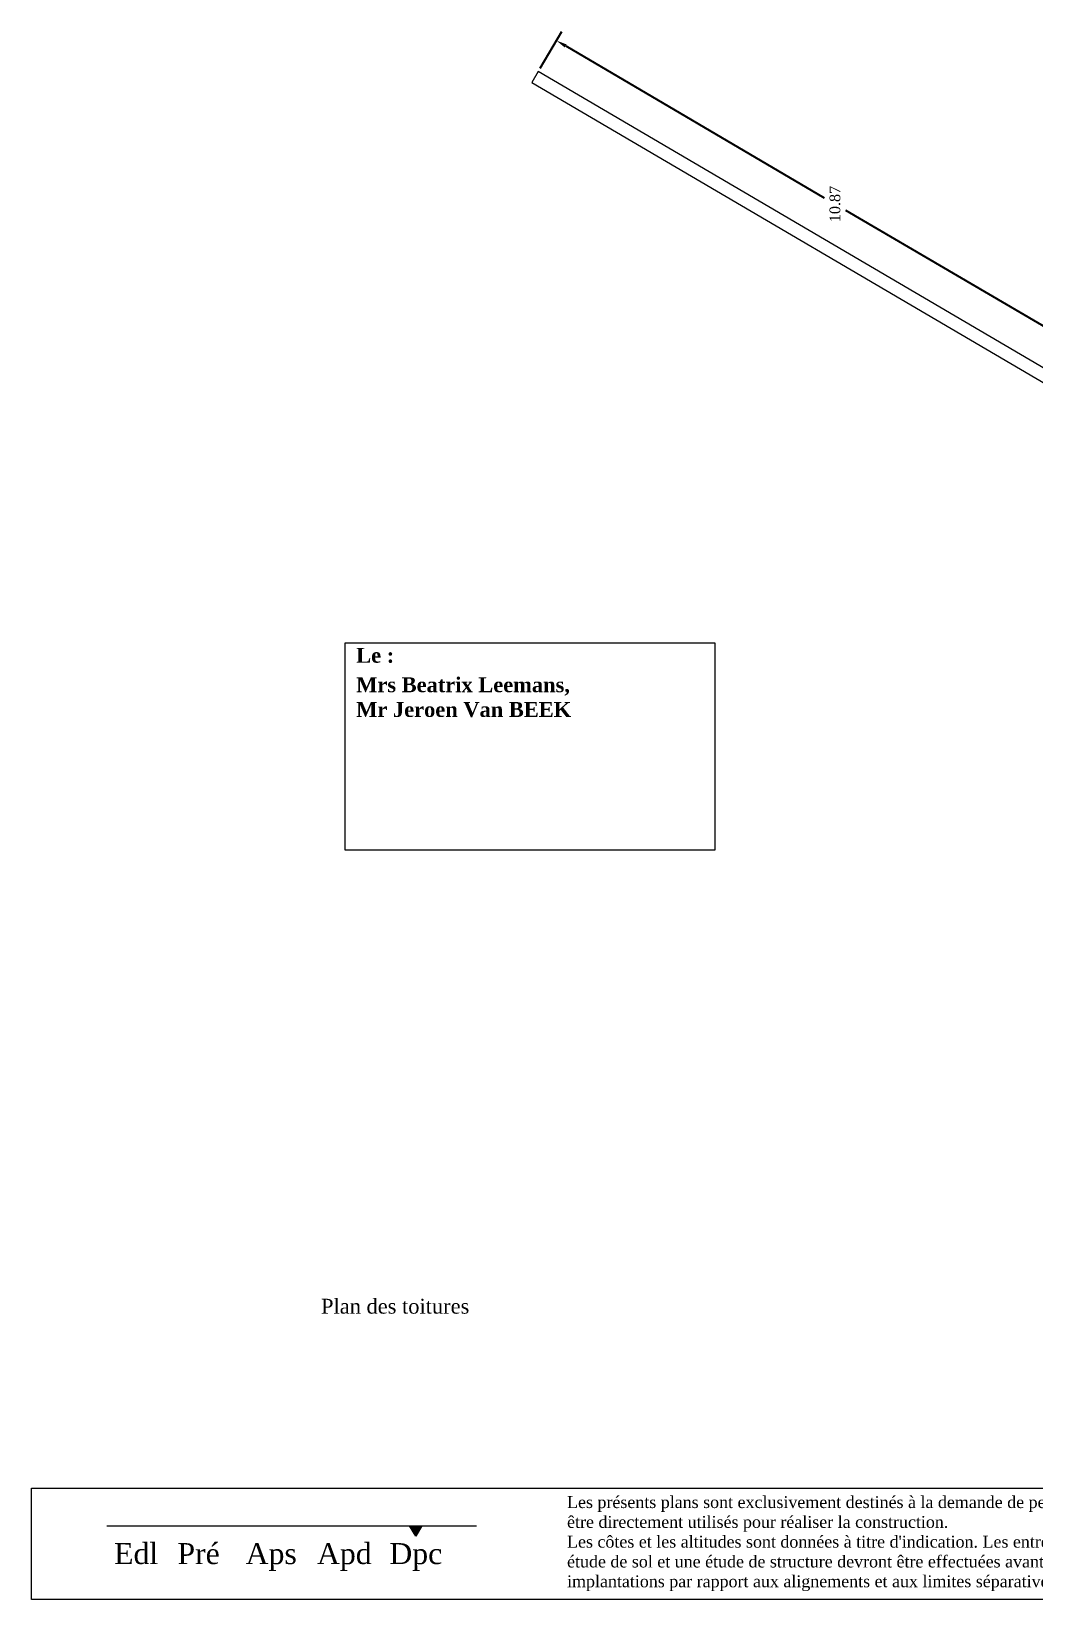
# Model space of a CAD drawing. Header units: millimetres. Extents: x -17502 to -16646, y 1856 to 2034.
# Drawn here: x -16972.31 to -16955.44, y 1856.2 to 1882.6 of the extents above; entities that cross this region are included whole.
import ezdxf

# ---------------------------------------------------------------- set-up
doc = ezdxf.new("R2010")
doc.units = ezdxf.units.MM
doc.layers.get('0').update_dxf_attribs({"lineweight": 9})
doc.layers.get('Defpoints').update_dxf_attribs({"lineweight": 9})
doc.styles.get("Standard").update_dxf_attribs({"font": 'times.ttf'})
doc.dimstyles.get("Standard").update_dxf_attribs({"dimtxt": 0.18, "dimasz": 0.18, "dimexe": 0.18, "dimexo": 0.0625, "dimgap": 0.09, "dimtad": 0, "dimtih": 1, "dimtoh": 1, "dimzin": 0, "dimdsep": 46, "dimtxsty": 'Standard', "dimcen": 0.09, "dimadec": 0, "dimazin": 0, "dimtfac": 1, "dimtofl": 0, "dimtmove": 0, "dimatfit": 3, "dimfxl": 1, "dimtolj": 1, "dimtzin": 0, "dimarcsym": 0})

# ---------------------------------------------------------------- blocks, each defined once
blk = doc.blocks.new('*D480')
at = {"color": 0, "lineweight": -2, "transparency": 16777216}
for p, q in [((-16963.744, 1881.979), (-16963.38, 1882.601)), ((-16963.315, 1882.355), (-16958.964, 1879.801)), ((-16954.248, 1877.033), (-16958.6, 1879.587)), ((-16954.367, 1876.476), (-16954.002, 1877.097))]:
    blk.add_line(p, q, dxfattribs=at)
at = {"color": 0, "lineweight": 9, "transparency": 16777216}
for points in [[(-16963.331, 1882.329), (-16963.3, 1882.381), (-16963.471, 1882.446)], [(-16954.263, 1877.007), (-16954.233, 1877.059), (-16954.093, 1876.942)]]:
    blk.add_solid(points, dxfattribs=at)
at = {"layer": 'Defpoints', "color": 0, "lineweight": 9, "transparency": 16777216}
for p in [(-16963.776, 1881.925), (-16954.093, 1876.942), (-16954.398, 1876.422)]:
    blk.add_point(p, dxfattribs=at)
at = {"color": 0, "lineweight": 9, "transparency": 16777216, "insert": (-16958.782, 1879.694), "char_height": 0.18, "attachment_point": 5, "rotation": 90}
blk.add_mtext('\\A1;10.87', dxfattribs=at)

msp = doc.modelspace()

# ---------------------------------------------------------------- hatches: boundary and pattern name
at = {"lineweight": 9}
msp.add_hatch(color=5, dxfattribs=at).paths.add_polyline_path([(-16965.944, 1857.44), (-16965.736, 1857.44), (-16965.84, 1857.263)])

# ---------------------------------------------------------------- linework, layer by layer
msp.add_lwpolyline([(-16954.398, 1876.422), (-16963.776, 1881.925), (-16963.885, 1881.739), (-16954.398, 1876.172), (-16949.428, 1876.172), (-16949.178, 1876.172), (-16949.178, 1880.672)], dxfattribs=at)
for points in [[(-16967.028, 1872.307), (-16960.804, 1872.307), (-16960.804, 1868.818), (-16967.028, 1868.818)], [(-16972.308, 1858.074), (-16937.18, 1858.074), (-16937.18, 1856.197), (-16972.308, 1856.197)]]:
    msp.add_lwpolyline(points, close=True, dxfattribs=at)
at = {"color": 5, "lineweight": 9}
msp.add_lwpolyline([(-16971.037, 1857.44), (-16964.816, 1857.44)], dxfattribs=at)
msp.add_lwpolyline([(-16965.944, 1857.44), (-16965.736, 1857.44), (-16965.84, 1857.263), (-16965.944, 1857.44)], close=True, dxfattribs=at)

# ---------------------------------------------------------------- texts
at = {"lineweight": 9, "attachment_point": 1}
for s, insert, char_height, width in [('{\\fTimes New Roman|b1|i0|c0|p18;Le : }', (-16966.841, 1872.221), 0.25, 12.6731), ('{\\fTimes New Roman|b1|i0|c0|p18;Mrs Beatrix Leemans, \\PMr Jeroen Van BEEK}', (-16966.841, 1871.725), 0.25, 12.6731), ('\\A1;Plan des toitures', (-16967.433, 1861.262), 0.25, 5.93548), ("{\\fTimes New Roman|b0|i0|c0|p18;Les présents plans sont exclusivement destinés à la demande de permis de construire. Ils ne sont pas des plans d'exécution et ne peuvent donc en aucun cas être directement utilisés pour réaliser la construction.\\PLes côtes et les altitudes sont données à titre d'indication. Les entreprises sont priées de prendre leurs propres dimensions pour la réalisation du chantier. Une étude de sol et une étude de structure devront être effectuées avant tout travaux par des bureaux d'études techniques du bâtiment. Afin de respecter les implantations par rapport aux alignements et aux limites séparatives celles-ci devront être réalisées par un Géomètre - Expert. }", (-16963.292, 1857.939), 0.2, 19.06449), ('Edl', (-16970.915, 1857.149), 0.3535, 1.3673), ('Pré', (-16969.849, 1857.149), 0.3535, 1.3673), ('Aps', (-16968.701, 1857.149), 0.3535, 1.3673), ('Apd', (-16967.501, 1857.149), 0.3535, 1.3673)]:
    msp.add_mtext(s, dxfattribs=dict(at, insert=insert, char_height=char_height, width=width))
at = {"color": 16, "lineweight": 9, "insert": (-16966.283, 1857.149), "char_height": 0.3535, "width": 1.3673, "attachment_point": 1}
msp.add_mtext('{\\C1;Dpc}', dxfattribs=at)

# ---------------------------------------------------------------- dimensions: what is measured, and where the dimension line sits
at = {"lineweight": 9}
dim = msp.add_aligned_dim(p1=(-16963.776, 1881.925), p2=(-16954.398, 1876.422), distance=0.603, dimstyle='Standard', dxfattribs=at)
dim.commit()
dim.dimension.update_dxf_attribs({"geometry": '*D480', "text_midpoint": (-16958.782, 1879.694)})

doc.saveas('drawing.dxf')
